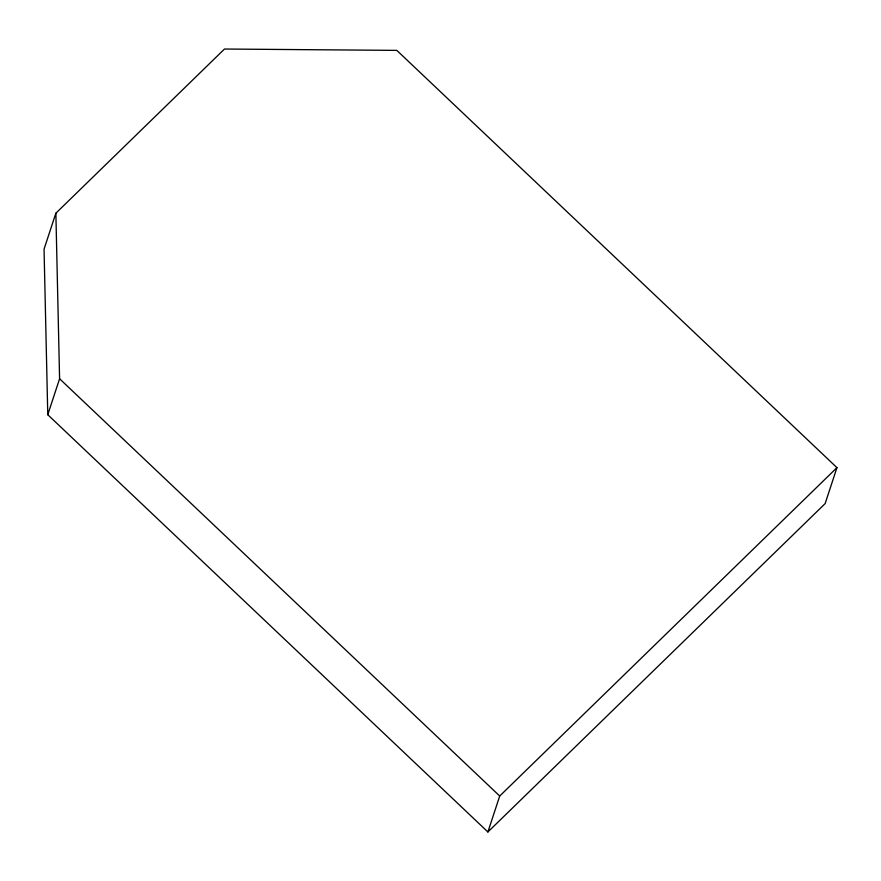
<?xml version="1.0" encoding="UTF-8"?>
<svg xmlns="http://www.w3.org/2000/svg" width="881" height="881" viewBox="0 0 881 881"><rect width="100%" height="100%" fill="white"/><g stroke="black" fill="none" stroke-linecap="round" stroke-linejoin="round"><path stroke-width="1.32" d="M55.866 213.213L44.05 249.158L47.772 414.709L487.898 831.972L825.134 503.602L836.95 467.646L396.824 50.382L224.49 49.028L55.866 213.213L59.589 378.764L47.772 414.709M487.898 831.972L499.714 796.028L836.95 467.646M59.589 378.764L499.714 796.028"/></g></svg>
